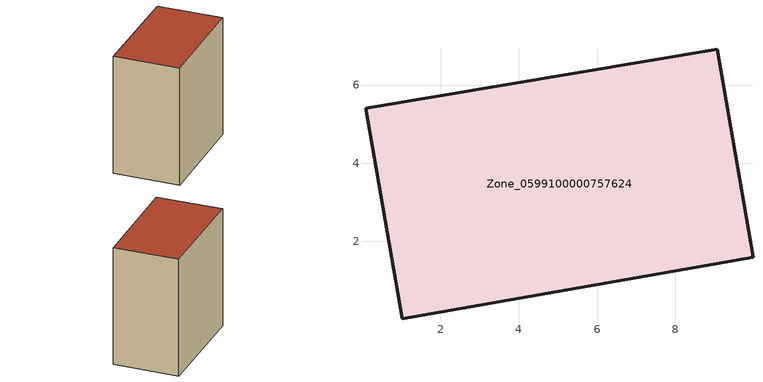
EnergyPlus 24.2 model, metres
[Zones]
Zone_0599100000757624
 floor ground (C_G): 9.08,6.92 9.99,1.6 1.02,0.02 0.07,5.41 z0
 wall outside (C_F): 9.99,1.6 9.08,6.92 0.07,5.41 1.02,0.02 9.99,1.6 z0:9.99
 roof outside (C_R): 0.07,5.41 1.02,0.02 9.99,1.6 9.08,6.92 z9.99
[BUILDING]
Pand.0599100000757624: North Axis=0; Terrain=City; Loads Convergence Tolerance Value=0.04; Temperature Convergence Tolerance Value=0.4; Solar Distribution=FullExterior; Maximum Number of Warmup Days=25; Minimum Number of Warmup Days=1
[Site:Location]
Rotterdam.The.Hague.AP_ZH_NLD Design_Conditions: Latitude=51.96; Longitude=4.45; Time Zone=1; Elevation=-4.5
[SITE:GROUNDTEMPERATURE:BUILDINGSURFACE]
18, 18, 18, 18, 18, 18, 18, 18, 18, 18, 18, 18
[MATERIAL] Thermal Absorptance=0.9; Solar Absorptance=0.7; Visible Absorptance=0.7
Name | Roughness | Thickness | Conductivity | Density | Specific Heat
G.TI.2006-2014 | MediumSmooth | 0.15 | 0.06 | 540 | 1210
F.TI.2006-2014 | Rough | 0.3 | 0.12 | 1920 | 840
R.TI.2006-2014 | MediumRough | 0.2 | 0.08 | 1500 | 1000
[CONSTRUCTION]
C_G: G.TI.2006-2014
C_F: F.TI.2006-2014
C_R: R.TI.2006-2014
[ZONE]
Zone_0599100000757624: Type=1; Multiplier=1; Ceiling Height=Autocalculate; Volume=Autocalculate; Floor Area=autocalculate; Part of Total Floor Area=Yes
[ZONEINFILTRATION:DESIGNFLOWRATE]
Infil_Zone_0599100000757624: Zone or ZoneList or Space or SpaceList=Zone_0599100000757624; Schedule=AlwaysOn; Design Flow Rate Calculation Method=Flow/Area; Flow Rate per Floor Area=0.0015; Constant Term Coefficient=1; Temperature Term Coefficient=0; Velocity Term Coefficient=0; Velocity Squared Term Coefficient=0
[HVACTEMPLATE:ZONE:IDEALLOADSAIRSYSTEM]
Zone_0599100000757624: Maximum Heating Supply Air Temperature=50; Minimum Cooling Supply Air Temperature=13; Maximum Heating Supply Air Humidity Ratio=0.0156; Minimum Cooling Supply Air Humidity Ratio=0.0077; Heating Limit=NoLimit; Cooling Limit=NoLimit; Dehumidification Control Type=ConstantSensibleHeatRatio; Cooling Sensible Heat Ratio=0.7; Dehumidification Setpoint=60; Humidification Control Type=None; Humidification Setpoint=30; Outdoor Air Method=None; Outdoor Air Flow Rate per Person=0.00944; Outdoor Air Flow Rate per Zone Floor Area=0; Outdoor Air Flow Rate per Zone=0; Demand Controlled Ventilation Type=None; Outdoor Air Economizer Type=NoEconomizer; Heat Recovery Type=None; Sensible Heat Recovery Effectiveness=0.7; Latent Heat Recovery Effectiveness=0.65
[ZONECONTROL:THERMOSTAT]
ThermostatControl_Zone_0599100000757624: Zone or ZoneList=Zone_0599100000757624; Control Type Schedule=DualSetpointControlType; Control 1=Thermostat_Zone_0599100000757624; Temperature Difference Between Cutout And Setpoint=0
[THERMOSTATSETPOINT:DUALSETPOINT]
Thermostat_Zone_0599100000757624: Heating Setpoint Temperature Schedule=HeatingSetpoint_Zone_0599100000757624; Cooling Setpoint Temperature Schedule=CoolingSetpoint_Zone_0599100000757624
[SCHEDULE:COMPACT]
HeatingSetpoint_Zone_0599100000757624: Through: 12/31, For: AllDays, Until: 24:00, 21
CoolingSetpoint_Zone_0599100000757624: Through: 12/31, For: AllDays, Until: 24:00, 24
DualSetpointControlType: Through: 12/31, For: AllDays, Until: 24:00, 4
AlwaysOn: Through: 12/31, For: AllDays, Until: 24:00, 1
